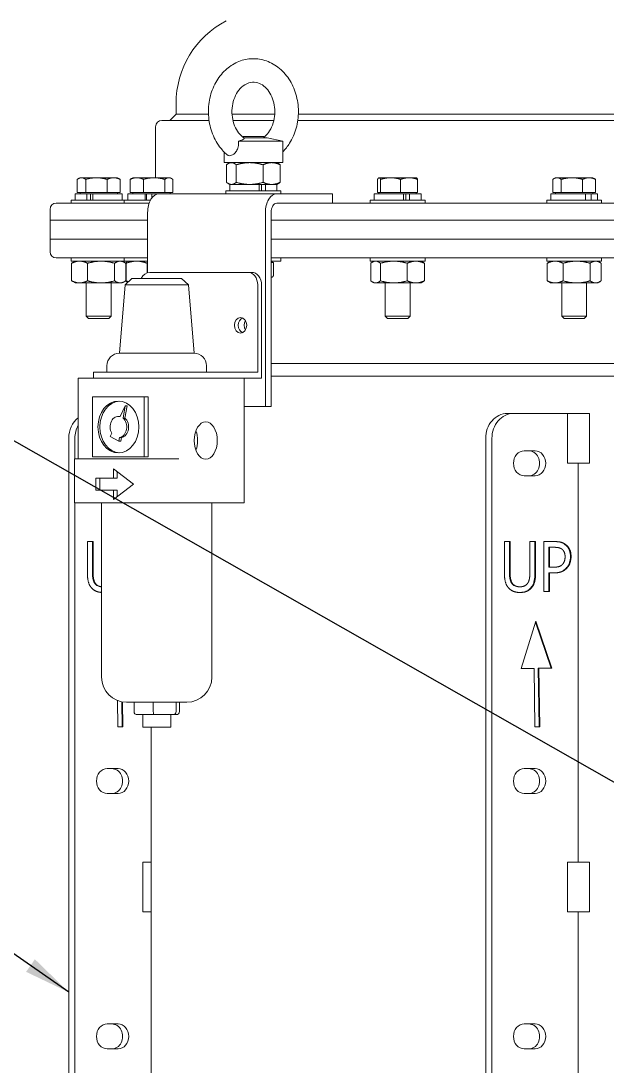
# Model space of a CAD drawing. Header units: inches. Extents: x 12 to 318, y 5 to 204.
# Drawn here: x 127.87 to 139.64, y 74.22 to 95.19 of the extents above; entities that cross this region are included whole.
import ezdxf

# ---------------------------------------------------------------- set-up
doc = ezdxf.new("R2010")
doc.units = ezdxf.units.IN
doc.header["$LTSCALE"] = 9.5
doc.header["$MEASUREMENT"] = 0
doc.layers.add('Symbol (ANSI)', color=7, linetype='Continuous', lineweight=25)
doc.layers.add('Visible', color=7, linetype='Continuous', lineweight=18)
doc.styles.add('MEMCOR Medium', font='arial.ttf')
doc.dimstyles.new('Default (ANSI)$7', dxfattribs={"dimscale": 9.5, "dimtxt": 0.15, "dimasz": 0.098425, "dimexe": 0.125, "dimexo": 0.0625, "dimgap": 0.031496, "dimtad": 0, "dimtih": 1, "dimtoh": 1, "dimdec": 4, "dimzin": 3, "dimdsep": 46, "dimlunit": 5, "dimtxsty": 'MEMCOR Medium', "dimcen": 0.09, "dimdle": 0.393701, "dimclrd": 256, "dimclre": 256, "dimclrt": 256, "dimadec": 0, "dimazin": 1, "dimtfac": 0.8, "dimtofl": 0, "dimtmove": 0, "dimatfit": 3, "dimfxl": 1, "dimfrac": 1, "dimtolj": 1, "dimtzin": 4, "dimlwd": -1, "dimlwe": -1, "dimarcsym": 0})

msp = doc.modelspace()

# ---------------------------------------------------------------- linework, layer by layer
at = {"layer": 'Visible'}
for p, q in [((130.985909, 93.536313), (130.985909, 93.321313)), ((130.700909, 93.196313), (131.649067, 93.196313)), ((130.985909, 93.321313), (130.860909, 93.196313)), ((130.985909, 93.321313), (131.637663, 93.321313)), ((132.11074, 93.321313), (132.969618, 93.321313)), ((132.129278, 93.196313), (132.951079, 93.196313)), ((133.431291, 93.196313), (159.270909, 93.196313)), ((133.442695, 93.321313), (144.985909, 93.321313)), ((130.575909, 92.047309), (130.575909, 93.071313)), ((133.13073, 92.782376), (132.241456, 92.782376)), ((132.337364, 92.873321), (132.326367, 92.862322)), ((132.337364, 92.873321), (132.742994, 92.873321)), ((132.814006, 92.849698), (132.343029, 92.849698)), ((132.742994, 92.873321), (132.766613, 92.849698)), ((132.814006, 92.849698), (133.13073, 92.782376)), ((133.13073, 92.349305), (133.13073, 92.782376)), ((131.949628, 92.349305), (131.949628, 92.566938)), ((133.13073, 92.349305), (131.949628, 92.349305)), ((132.001584, 91.954002), (132.001584, 92.307109)), ((132.067738, 92.349305), (132.034613, 92.330181)), ((132.1958, 91.954002), (132.1958, 92.307109)), ((132.734395, 91.954002), (132.734395, 92.307109)), ((133.01262, 92.349305), (133.045744, 92.330181)), ((133.078774, 91.954002), (133.078774, 92.307109)), ((129.002699, 91.749309), (129.002699, 92.013816)), ((129.057618, 92.047309), (129.024786, 92.028354)), ((129.087807, 92.047309), (129.057618, 92.047309)), ((129.387875, 92.047309), (129.087807, 92.047309)), ((129.172915, 91.749309), (129.172915, 92.013816)), ((129.732686, 92.047309), (129.387875, 92.047309)), ((129.602835, 91.749309), (129.602835, 92.013816)), ((129.807618, 92.047309), (129.732686, 92.047309)), ((129.807618, 92.047309), (129.84045, 92.028354)), ((129.862538, 91.749309), (129.862538, 92.013816)), ((130.063907, 91.749309), (130.063907, 92.013816)), ((130.117549, 92.047309), (130.088517, 92.030548)), ((130.19764, 92.047309), (130.117549, 92.047309)), ((130.545695, 92.047309), (130.19764, 92.047309)), ((130.331374, 91.749309), (130.331374, 92.013816)), ((130.840604, 92.047309), (130.545695, 92.047309)), ((130.760016, 91.749309), (130.760016, 92.013816)), ((130.867549, 92.047309), (130.840604, 92.047309)), ((130.867549, 92.047309), (130.896581, 92.030548)), ((130.921191, 91.749309), (130.921191, 92.013816)), ((132.067738, 91.911805), (132.034613, 91.93093)), ((132.067738, 91.911805), (132.098692, 91.911805)), ((132.068828, 91.786805), (132.068828, 91.911805)), ((132.098692, 91.911805), (132.465097, 91.911805)), ((132.465097, 91.911805), (132.906584, 91.911805)), ((132.656394, 91.786805), (132.656394, 91.911805)), ((132.704978, 91.786805), (132.704978, 91.911805)), ((132.781633, 91.786805), (132.781633, 91.911805)), ((132.906584, 91.911805), (133.01262, 91.911805)), ((133.01153, 91.786805), (133.01153, 91.911805)), ((133.01262, 91.911805), (133.045744, 91.93093)), ((135.034066, 91.749309), (135.034066, 92.013816)), ((135.060964, 92.047309), (135.057141, 92.045102)), ((135.064749, 92.047309), (135.060964, 92.047309)), ((135.296382, 92.047309), (135.064749, 92.047309)), ((135.095433, 91.749309), (135.095433, 92.013816)), ((135.667597, 92.047309), (135.296382, 92.047309)), ((135.497332, 91.749309), (135.497332, 92.013816)), ((135.810964, 92.047309), (135.667597, 92.047309)), ((135.810964, 92.047309), (135.814788, 92.045102)), ((135.837863, 91.749309), (135.837863, 92.013816)), ((138.552644, 91.749309), (138.552644, 92.013816)), ((138.607563, 92.047309), (138.574731, 92.028354)), ((138.637752, 92.047309), (138.607563, 92.047309)), ((138.93782, 92.047309), (138.637752, 92.047309)), ((138.72286, 91.749309), (138.72286, 92.013816)), ((139.282631, 92.047309), (138.93782, 92.047309)), ((139.15278, 91.749309), (139.15278, 92.013816)), ((139.357563, 92.047309), (139.282631, 92.047309)), ((139.357563, 92.047309), (139.390395, 92.028354)), ((139.412483, 91.749309), (139.412483, 92.013816)), ((128.961267, 91.724305), (129.191788, 91.724305)), ((128.961267, 91.599305), (128.961267, 91.724305)), ((129.087807, 91.749309), (129.002699, 91.749309)), ((129.057618, 91.749309), (129.057618, 91.724305)), ((129.172915, 91.749309), (129.087807, 91.749309)), ((129.387875, 91.749309), (129.172915, 91.749309)), ((129.22908, 91.724305), (129.191788, 91.724305)), ((129.191788, 91.599305), (129.191788, 91.724305)), ((129.22908, 91.724305), (129.317108, 91.724305)), ((129.268159, 91.599305), (129.268159, 91.724305)), ((129.317108, 91.599305), (129.317108, 91.724305)), ((129.317108, 91.724305), (129.903969, 91.724305)), ((129.602835, 91.749309), (129.387875, 91.749309)), ((129.732686, 91.749309), (129.602835, 91.749309)), ((129.862538, 91.749309), (129.732686, 91.749309)), ((129.807618, 91.749309), (129.807618, 91.724305)), ((129.903969, 91.599305), (129.903969, 91.724305)), ((130.021198, 91.724305), (130.364794, 91.724305)), ((130.021198, 91.599305), (130.021198, 91.724305)), ((130.19764, 91.749309), (130.063907, 91.749309)), ((130.117549, 91.749309), (130.117549, 91.724305)), ((130.331374, 91.749309), (130.19764, 91.749309)), ((130.545695, 91.749309), (130.331374, 91.749309)), ((130.377463, 91.724305), (130.364794, 91.724305)), ((130.364794, 91.599305), (130.364794, 91.724305)), ((130.377463, 91.724305), (130.499249, 91.724305)), ((130.390739, 91.599305), (130.390739, 91.724305)), ((130.499249, 91.637978), (130.499249, 91.724305)), ((130.499249, 91.724305), (130.9639, 91.724305)), ((130.760016, 91.749309), (130.545695, 91.749309)), ((130.646163, 91.723813), (133.011034, 91.723813)), ((130.840604, 91.749309), (130.760016, 91.749309)), ((130.921191, 91.749309), (130.840604, 91.749309)), ((130.867549, 91.749309), (130.867549, 91.724305)), ((130.9639, 91.723813), (130.9639, 91.724305)), ((133.09136, 91.786805), (131.988998, 91.786805)), ((131.988998, 91.786805), (131.988998, 91.723813)), ((134.126544, 91.723813), (133.011034, 91.723813)), ((133.09136, 91.786805), (133.09136, 91.723813)), ((134.126544, 91.536313), (134.126544, 91.723813)), ((134.964613, 91.724305), (135.552179, 91.724305)), ((134.964613, 91.599305), (134.964613, 91.724305)), ((135.064749, 91.749309), (135.034066, 91.749309)), ((135.060964, 91.749309), (135.060964, 91.724305)), ((135.095433, 91.749309), (135.064749, 91.749309)), ((135.296382, 91.749309), (135.095433, 91.749309)), ((135.497332, 91.749309), (135.296382, 91.749309)), ((135.667597, 91.749309), (135.497332, 91.749309)), ((135.552179, 91.724305), (135.639988, 91.724305)), ((135.552179, 91.599305), (135.552179, 91.724305)), ((135.600763, 91.599305), (135.600763, 91.724305)), ((135.677419, 91.724305), (135.639988, 91.724305)), ((135.837863, 91.749309), (135.667597, 91.749309)), ((135.677419, 91.599305), (135.677419, 91.724305)), ((135.677419, 91.724305), (135.907316, 91.724305)), ((135.810964, 91.749309), (135.810964, 91.724305)), ((135.907316, 91.599305), (135.907316, 91.724305)), ((138.511212, 91.724305), (139.213046, 91.724305)), ((138.511212, 91.599305), (138.511212, 91.724305)), ((138.637752, 91.749309), (138.552644, 91.749309)), ((138.607563, 91.749309), (138.607563, 91.724305)), ((138.72286, 91.749309), (138.637752, 91.749309)), ((138.93782, 91.749309), (138.72286, 91.749309)), ((139.15278, 91.749309), (138.93782, 91.749309)), ((139.282631, 91.749309), (139.15278, 91.749309)), ((139.213046, 91.724305), (139.26107, 91.724305)), ((139.213046, 91.599305), (139.213046, 91.724305)), ((139.320563, 91.724305), (139.26107, 91.724305)), ((139.412483, 91.749309), (139.282631, 91.749309)), ((139.320563, 91.599305), (139.320563, 91.724305)), ((139.320563, 91.724305), (139.453914, 91.724305)), ((139.357563, 91.749309), (139.357563, 91.724305)), ((139.453914, 91.599305), (139.453914, 91.724305)), ((128.580909, 91.536313), (130.446337, 91.536313)), ((129.941368, 91.599305), (128.881437, 91.599305)), ((128.881437, 91.599305), (128.881437, 91.536313)), ((130.474451, 91.599305), (129.941368, 91.599305)), ((129.941368, 91.599305), (129.941368, 91.536313)), ((133.011034, 91.536313), (133.084367, 91.536313)), ((133.084367, 91.536313), (161.390909, 91.536313)), ((135.987146, 91.599305), (134.884783, 91.599305)), ((134.884783, 91.599305), (134.884783, 91.536313)), ((135.987146, 91.599305), (135.987146, 91.536313)), ((139.533744, 91.599305), (138.431382, 91.599305)), ((138.431382, 91.599305), (138.431382, 91.536313)), ((139.533744, 91.599305), (139.533744, 91.536313)), ((128.455909, 91.196313), (128.455909, 91.411313)), ((130.415424, 90.142261), (130.415424, 91.348813)), ((132.780296, 91.348813), (132.780296, 87.455871)), ((132.895665, 87.455871), (132.895665, 91.348813)), ((128.455909, 91.196313), (130.415424, 91.196313)), ((128.455909, 91.196313), (128.455909, 90.816313)), ((130.415424, 91.196313), (128.455909, 91.196313)), ((132.895665, 91.196313), (161.515909, 91.196313)), ((161.515909, 91.196313), (132.895665, 91.196313)), ((130.415424, 90.816313), (128.455909, 90.816313)), ((128.455909, 90.561313), (128.455909, 90.816313)), ((128.455909, 90.816313), (130.415424, 90.816313)), ((161.515909, 90.816313), (132.895665, 90.816313)), ((132.895665, 90.816313), (161.515909, 90.816313)), ((130.415424, 90.436313), (128.580909, 90.436313)), ((128.881437, 90.436313), (128.881437, 90.373321)), ((129.941368, 90.436313), (129.941368, 90.373321)), ((161.390909, 90.436313), (132.895665, 90.436313)), ((133.09136, 90.436313), (133.09136, 90.373321)), ((134.884783, 90.436313), (134.884783, 90.373321)), ((135.987146, 90.436313), (135.987146, 90.373321)), ((138.431382, 90.436313), (138.431382, 90.373321)), ((139.533744, 90.436313), (139.533744, 90.373321)), ((129.941368, 90.373321), (128.881437, 90.373321)), ((128.889937, 89.978018), (128.889937, 90.331124)), ((128.960177, 90.373321), (128.914885, 90.347171)), ((129.209477, 89.978018), (129.209477, 90.331124)), ((129.752158, 89.978018), (129.752158, 90.331124)), ((129.905059, 90.373321), (129.950352, 90.347171)), ((130.415424, 90.373321), (129.941368, 90.373321)), ((129.975299, 89.978018), (129.975299, 90.331124)), ((129.982764, 89.978018), (129.982764, 90.331124)), ((130.020108, 90.373321), (130.014027, 90.36981)), ((130.405853, 90.139205), (130.405853, 90.331124)), ((133.09136, 90.373321), (132.895665, 90.373321)), ((132.895665, 90.348317), (132.911394, 90.348317)), ((132.911394, 90.348317), (132.942077, 90.348317)), ((132.915179, 90.348317), (132.915179, 90.373321)), ((132.942077, 90.348317), (132.942077, 90.083811)), ((135.987146, 90.373321), (134.884783, 90.373321)), ((134.89737, 89.978018), (134.89737, 90.331124)), ((134.963524, 90.373321), (134.930399, 90.354197)), ((135.091586, 89.978018), (135.091586, 90.331124)), ((135.63018, 89.978018), (135.63018, 90.331124)), ((135.908405, 90.373321), (135.94153, 90.354197)), ((135.974559, 89.978018), (135.974559, 90.331124)), ((139.533744, 90.373321), (138.431382, 90.373321)), ((138.439882, 89.978018), (138.439882, 90.331124)), ((138.510122, 90.373321), (138.46483, 90.347171)), ((138.759422, 89.978018), (138.759422, 90.331124)), ((139.302103, 89.978018), (139.302103, 90.331124)), ((139.455004, 90.373321), (139.500296, 90.347171)), ((139.525244, 89.978018), (139.525244, 90.331124)), ((130.098047, 90.023371), (129.962666, 89.898802)), ((130.098047, 90.023371), (131.098047, 90.023371)), ((132.429452, 90.148371), (130.458725, 90.148371)), ((131.098047, 90.023371), (131.233427, 89.898802)), ((132.506365, 90.148371), (132.429452, 90.148371)), ((132.895665, 90.050317), (132.911394, 90.050317)), ((132.911394, 90.050317), (132.915179, 90.050317)), ((132.915179, 90.050317), (132.919002, 90.052525)), ((128.960177, 89.935821), (128.914885, 89.961971)), ((128.960177, 89.935821), (129.049707, 89.935821)), ((129.049707, 89.935821), (129.480818, 89.935821)), ((129.182618, 89.935821), (129.182618, 89.271499)), ((129.480818, 89.935821), (129.863729, 89.935821)), ((129.682618, 89.935821), (129.682618, 89.271499)), ((129.962666, 89.898802), (129.848047, 88.523371)), ((129.863729, 89.935821), (129.905059, 89.935821)), ((129.905059, 89.935821), (129.950352, 89.961971)), ((131.233427, 89.898802), (129.962666, 89.898802)), ((131.233427, 89.898802), (131.348047, 88.523371)), ((132.626524, 89.898371), (132.626524, 88.148371)), ((132.703437, 88.023371), (132.703437, 89.898371)), ((134.963524, 89.935821), (134.930399, 89.954945)), ((134.963524, 89.935821), (134.994478, 89.935821)), ((134.994478, 89.935821), (135.360883, 89.935821)), ((135.185964, 89.935821), (135.185964, 89.271499)), ((135.360883, 89.935821), (135.80237, 89.935821)), ((135.685964, 89.935821), (135.685964, 89.271499)), ((135.80237, 89.935821), (135.908405, 89.935821)), ((135.908405, 89.935821), (135.94153, 89.954945)), ((138.510122, 89.935821), (138.46483, 89.961971)), ((138.510122, 89.935821), (138.599652, 89.935821)), ((138.599652, 89.935821), (139.030763, 89.935821)), ((138.732563, 89.935821), (138.732563, 89.271499)), ((139.030763, 89.935821), (139.413674, 89.935821)), ((139.232563, 89.935821), (139.232563, 89.271499)), ((139.413674, 89.935821), (139.455004, 89.935821)), ((139.455004, 89.935821), (139.500296, 89.961971)), ((129.182618, 89.271499), (129.682618, 89.271499)), ((129.229803, 89.224305), (129.182618, 89.271499)), ((129.635433, 89.224305), (129.229803, 89.224305)), ((129.635433, 89.224305), (129.682618, 89.271499)), ((135.185964, 89.271499), (135.685964, 89.271499)), ((135.233149, 89.224305), (135.185964, 89.271499)), ((135.638779, 89.224305), (135.233149, 89.224305)), ((135.638779, 89.224305), (135.685964, 89.271499)), ((138.732563, 89.271499), (139.232563, 89.271499)), ((138.779748, 89.224305), (138.732563, 89.271499)), ((139.185378, 89.224305), (138.779748, 89.224305)), ((139.185378, 89.224305), (139.232563, 89.271499)), ((129.848047, 88.523371), (131.348047, 88.523371)), ((159.770909, 88.316313), (132.895665, 88.316313)), ((129.328785, 88.148371), (132.011221, 88.148371)), ((129.328785, 88.148371), (129.328785, 88.023371)), ((129.598047, 88.148371), (129.598047, 88.273371)), ((131.598047, 88.148371), (131.598047, 88.273371)), ((132.626524, 88.148371), (132.011221, 88.148371)), ((129.021366, 88.023371), (129.11754, 88.023371)), ((129.021366, 86.403178), (129.021366, 88.023371)), ((129.11754, 88.023371), (129.905831, 88.023371)), ((129.905831, 88.023371), (130.694121, 88.023371)), ((130.694121, 88.023371), (131.04502, 88.023371)), ((131.303966, 88.023371), (131.04502, 88.023371)), ((132.011221, 88.023371), (131.303966, 88.023371)), ((132.011221, 88.023371), (132.703437, 88.023371)), ((132.352539, 88.023371), (132.352539, 85.523371)), ((159.485909, 88.066313), (132.895665, 88.066313)), ((130.346467, 87.647176), (129.311368, 87.647176)), ((129.311368, 87.647176), (129.311368, 86.445379)), ((129.861305, 87.254994), (129.966213, 87.466758)), ((129.966213, 87.466758), (129.922356, 87.222914)), ((130.00467, 87.466758), (129.960813, 87.222914)), ((130.00467, 87.466758), (129.966213, 87.466758)), ((130.346467, 87.647176), (130.42338, 87.647176)), ((130.346467, 86.445379), (130.346467, 87.647176)), ((130.42338, 86.445379), (130.42338, 87.647176)), ((132.780296, 87.455871), (132.352539, 87.455871)), ((132.895665, 87.455871), (132.780296, 87.455871)), ((129.863289, 87.259), (129.828918, 87.259)), ((137.763376, 87.316313), (137.638376, 87.316313)), ((138.845908, 87.316313), (137.763376, 87.316313)), ((138.845908, 87.316313), (139.291474, 87.316313)), ((138.845908, 87.316313), (138.845908, 86.316313)), ((139.291474, 87.316313), (139.291474, 86.316313)), ((129.960813, 87.222914), (129.922356, 87.222914)), ((129.661974, 86.852634), (129.694718, 86.91873)), ((129.839027, 86.759601), (129.661974, 86.852634)), ((129.852715, 86.835709), (129.839027, 86.759601)), ((129.891172, 86.835709), (129.852715, 86.835709)), ((129.891172, 86.835709), (129.877483, 86.759601)), ((128.830364, 58.066313), (128.830364, 86.816313)), ((128.955364, 86.816313), (128.955364, 86.403178)), ((129.877483, 86.759601), (129.839027, 86.759601)), ((137.205364, 58.066313), (137.205364, 86.816313)), ((137.330364, 86.816313), (137.330364, 58.066313)), ((129.311368, 86.445379), (130.346467, 86.445379)), ((130.346467, 86.445379), (130.42338, 86.445379)), ((137.979883, 86.566313), (138.196389, 86.566313)), ((128.944453, 86.403178), (129.040627, 86.403178)), ((128.944453, 86.403178), (128.944453, 85.523371)), ((130.617208, 86.403178), (129.040627, 86.403178)), ((129.729684, 86.017955), (129.729684, 86.205763)), ((129.729684, 86.205763), (130.129811, 85.898371)), ((130.617208, 86.403178), (130.968107, 86.403178)), ((131.04502, 86.403178), (130.968107, 86.403178)), ((138.845908, 86.316313), (139.291474, 86.316313)), ((139.062414, 78.316313), (139.062414, 86.316313)), ((129.377572, 85.778786), (129.377572, 86.017955)), ((129.377572, 86.017955), (129.729684, 86.017955)), ((129.454485, 86.017955), (129.454485, 85.778786)), ((129.729684, 86.017955), (129.806597, 86.017955)), ((129.806597, 86.146676), (129.806597, 86.017955)), ((138.196389, 86.066313), (137.979883, 86.066313)), ((129.729684, 85.778786), (129.377572, 85.778786)), ((130.129811, 85.898371), (129.729684, 85.590979)), ((129.729684, 85.590979), (129.729684, 85.778786)), ((129.729684, 85.778786), (129.806597, 85.778786)), ((129.806597, 85.778786), (129.806597, 85.650066)), ((129.040627, 85.523371), (128.944453, 85.523371)), ((128.955364, 85.523371), (128.955364, 58.066313)), ((129.040627, 85.523371), (130.617208, 85.523371)), ((129.49027, 85.523371), (129.49027, 82.023371)), ((130.968107, 85.523371), (130.617208, 85.523371)), ((130.968107, 85.523371), (132.352539, 85.523371)), ((131.705824, 85.523371), (131.705824, 82.023371)), ((129.205765, 84.122156), (129.205765, 84.746143)), ((129.205765, 84.746143), (129.320861, 84.746143)), ((129.308361, 84.746143), (129.308361, 84.122156)), ((129.320861, 84.746143), (129.320861, 84.122156)), ((137.580765, 84.122156), (137.580765, 84.746143)), ((137.580765, 84.746143), (137.695861, 84.746143)), ((137.683361, 84.746143), (137.683361, 84.122156)), ((137.695861, 84.746143), (137.695861, 84.122156)), ((138.09238, 84.118915), (138.09238, 84.746143)), ((138.09238, 84.746143), (138.207476, 84.746143)), ((138.194976, 84.746143), (138.194976, 84.122156)), ((138.207476, 84.746143), (138.207476, 84.122156)), ((138.372399, 83.746143), (138.372399, 84.746143)), ((138.372399, 84.746143), (138.589959, 84.746143)), ((138.487495, 84.631071), (138.474995, 84.631071)), ((138.474995, 84.631071), (138.474995, 84.232367)), ((138.487495, 84.631071), (138.487495, 84.232367)), ((138.582941, 84.631071), (138.487495, 84.631071)), ((138.487495, 84.232367), (138.474995, 84.232367)), ((138.487495, 84.118915), (138.474995, 84.118915)), ((138.474995, 84.118915), (138.474995, 83.746143)), ((138.487495, 84.232367), (138.566097, 84.232367)), ((138.585046, 84.118915), (138.487495, 84.118915)), ((138.487495, 84.118915), (138.487495, 83.746143)), ((137.89377, 83.838526), (137.88127, 83.838526)), ((138.487495, 83.746143), (138.372399, 83.746143)), ((137.919772, 82.19677), (138.214473, 83.148974)), ((138.208517, 83.129729), (138.521932, 82.208046)), ((138.214473, 83.148974), (138.534432, 82.208046)), ((138.176264, 82.202271), (137.919772, 82.19677)), ((138.163764, 82.202271), (137.919855, 82.19704)), ((138.176264, 82.202271), (138.163764, 82.202271)), ((138.189893, 81.026368), (138.176264, 82.202271)), ((138.521932, 82.208046), (138.261876, 82.203853)), ((138.261876, 82.203853), (138.277253, 81.030026)), ((138.274376, 82.203853), (138.261876, 82.203853)), ((138.534432, 82.208046), (138.274376, 82.203853)), ((138.274376, 82.203853), (138.289753, 81.030026)), ((138.534432, 82.208046), (138.521932, 82.208046)), ((129.814893, 81.026368), (129.808738, 81.557489)), ((129.895672, 81.532401), (129.902253, 81.030026)), ((129.908202, 81.530152), (129.914753, 81.030026)), ((131.205824, 81.523371), (129.99027, 81.523371)), ((130.142028, 81.523371), (130.142028, 81.335871)), ((130.529806, 81.523371), (130.529806, 81.335871)), ((130.985824, 81.523371), (130.985824, 81.335871)), ((131.054065, 81.523371), (131.054065, 81.335871)), ((130.20893, 81.273371), (130.539817, 81.273371)), ((130.316797, 81.273371), (130.316797, 81.023371)), ((130.539817, 81.273371), (130.928934, 81.273371)), ((130.879297, 81.273371), (130.879297, 81.023371)), ((130.928934, 81.273371), (130.987164, 81.273371)), ((129.902253, 81.030026), (129.814888, 81.026825)), ((129.914753, 81.030026), (129.814893, 81.026368)), ((129.914753, 81.030026), (129.902253, 81.030026)), ((130.879297, 81.023371), (130.316797, 81.023371)), ((130.485909, 33.206313), (130.485909, 81.023371)), ((138.277253, 81.030026), (138.189888, 81.026825)), ((138.289753, 81.030026), (138.189893, 81.026368)), ((138.289753, 81.030026), (138.277253, 81.030026)), ((129.604883, 80.191313), (129.821389, 80.191313)), ((137.979883, 80.191313), (138.196389, 80.191313)), ((129.821389, 79.691313), (129.604883, 79.691313)), ((138.196389, 79.691313), (137.979883, 79.691313)), ((130.317708, 78.316313), (130.485909, 78.316313)), ((130.317708, 78.316313), (130.317708, 77.316313)), ((138.845908, 78.316313), (139.291474, 78.316313)), ((138.845908, 78.316313), (138.845908, 77.316313)), ((139.291474, 78.316313), (139.291474, 77.316313)), ((130.317708, 77.316313), (130.485909, 77.316313)), ((138.845908, 77.316313), (139.291474, 77.316313)), ((139.062414, 69.316313), (139.062414, 77.316313)), ((129.604883, 75.066313), (129.821389, 75.066313)), ((137.979883, 75.066313), (138.196389, 75.066313)), ((129.821389, 74.566313), (129.604883, 74.566313)), ((138.196389, 74.566313), (137.979883, 74.566313))]:
    msp.add_line(p, q, dxfattribs=at)
for centre, radius, start, end in [((132.853409, 93.536313), 1.8675, 117.4438169, 180), ((130.700909, 93.071313), 0.125, 90, 180), ((128.580909, 91.411313), 0.125, 90, 180), ((128.580909, 90.561313), 0.125, 180, 270), ((129.848047, 88.273371), 0.25, 90, 180), ((131.348047, 88.273371), 0.25, 0, 90), ((129.99027, 82.023371), 0.5, 180, 270), ((131.205824, 82.023371), 0.5, 270, 0)]:
    msp.add_arc(centre, radius, start, end, dxfattribs=at)
for centre, major_axis, ratio, start_param, end_param in [((130.646163, 91.348813), (0, 0.375), 0.615303143, 0, 1.570796327), ((133.011034, 91.348813), (0, 0.375), 0.615303143, 0, 1.570796327), ((133.011034, 91.348813), (0, 0.1875), 0.615303143, 0, 1.570796327), ((130.458725, 89.898371), (0, 0.25), 0.788290582, 0, 1.047197551), ((132.429452, 89.898371), (0, 0.25), 0.788290582, 4.71238898, 6.283185307), ((132.506365, 89.898371), (0, 0.25), 0.788290582, 4.71238898, 6.283185307), ((132.35856, 89.085871), (0, 0.15625), 0.788290582, 0.317530521, 2.824062133), ((132.35856, 89.085871), (0, -0.155), 0.788290582, 3.44825284, 5.97652512), ((132.47393, 89.085871), (0, -0.155), 0.788290582, 4.03898495, 5.385793011), ((129.867374, 87.046278), (0, 0.520383), 0.788290582, 0.046890947, 3.094701707), ((129.828918, 87.046278), (0, 0.212722), 0.788290582, 6.088823721, 8.496983379), ((137.638376, 86.816313), (0, 0.5), 0.866025404, 0, 1.570796327), ((137.763376, 86.816313), (0, 0.5), 0.866025404, 0, 1.570796327), ((129.263376, 86.816313), (0, -0.5), 0.866025404, 3.734650218, 4.71238898), ((129.388376, 86.816313), (0, 0.5), 0.866025404, 1.01139734, 1.570796327), ((129.828918, 87.046278), (0, -0.212722), 0.788290582, 0.142396418, 2.550556077), ((129.867374, 87.046278), (0, -0.212722), 0.788290582, 0.142396418, 2.550556077), ((131.189265, 86.773371), (0, 0.375), 0.615303143, 4.16540012, 5.259377841), ((137.979883, 86.316313), (0, -0.25), 0.866025404, 3.141592654, 6.283185307), ((138.071389, 86.316313), (0, -0.25), 0.866025404, 0, 3.141592654), ((138.196389, 86.316313), (0, 0.25), 0.866025404, 3.141592654, 6.283185307), ((130.20893, 81.335871), (0.066901, 0), 0.934210188, 3.141592654, 4.71238898), ((130.539817, 81.335871), (0, -0.0625), 0.160183364, 4.71238898, 6.283185307), ((130.928934, 81.335871), (0, -0.0625), 0.910239559, 0, 1.570796327), ((130.987164, 81.335871), (-0.066901, 0), 0.934210188, 1.570796327, 3.141592654), ((129.604883, 79.941313), (0, -0.25), 0.866025404, 3.141592654, 6.283185307), ((129.696389, 79.941313), (0, -0.25), 0.866025404, 0, 3.141592654), ((129.821389, 79.941313), (0, 0.25), 0.866025404, 3.141592654, 6.283185307), ((137.979883, 79.941313), (0, -0.25), 0.866025404, 3.141592654, 6.283185307), ((138.071389, 79.941313), (0, -0.25), 0.866025404, 0, 3.141592654), ((138.196389, 79.941313), (0, 0.25), 0.866025404, 3.141592654, 6.283185307), ((129.604883, 74.816313), (0, -0.25), 0.866025404, 3.141592654, 6.283185307), ((129.696389, 74.816313), (0, -0.25), 0.866025404, 0, 3.141592654), ((129.821389, 74.816313), (0, 0.25), 0.866025404, 3.141592654, 6.283185307), ((137.979883, 74.816313), (0, -0.25), 0.866025404, 3.141592654, 6.283185307), ((138.071389, 74.816313), (0, -0.25), 0.866025404, 0, 3.141592654), ((138.196389, 74.816313), (0, 0.25), 0.866025404, 3.141592654, 6.283185307)]:
    msp.add_ellipse(centre, major_axis=major_axis, ratio=ratio, start_param=start_param, end_param=end_param, dxfattribs=at)
for centre, major_axis, ratio in [((132.281647, 89.085871), (0, -0.15625), 0.788290582), ((129.828918, 87.046278), (0, 0.520383), 0.788290582), ((131.58341, 86.773371), (0, 0.375), 0.615303143)]:
    msp.add_ellipse(centre, major_axis=major_axis, ratio=ratio, dxfattribs=at)
for points, degree, knots in [([(133.13073, 92.566938), (133.181691, 92.618562), (133.22707, 92.676296), (133.324556, 92.831117), (133.36914, 92.933666), (133.429435, 93.151087), (133.444478, 93.266197), (133.442968, 93.496761), (133.426251, 93.612212), (133.361877, 93.83143), (133.314389, 93.935276), (133.192502, 94.119081), (133.118707, 94.199569), (132.953232, 94.325948), (132.8626, 94.373306), (132.67584, 94.429687), (132.580452, 94.440619), (132.393564, 94.427569), (132.302215, 94.404259), (132.129023, 94.326814), (132.04768, 94.271729), (131.900702, 94.134119), (131.836247, 94.050181), (131.730977, 93.861374), (131.691307, 93.755716), (131.641617, 93.534161), (131.632159, 93.418102), (131.644942, 93.18778), (131.667283, 93.073526), (131.742471, 92.858852), (131.795084, 92.758308), (131.906929, 92.608776), (131.958794, 92.553546), (132.016264, 92.505625)], 3, [3.827027813, 3.827027813, 3.827027813, 3.827027813, 4.049908448, 4.049908448, 4.381455328, 4.381455328, 4.720500933, 4.720500933, 5.061305211, 5.061305211, 5.400129556, 5.400129556, 5.730743963, 5.730743963, 6.044166539, 6.044166539, 6.339486461, 6.339486461, 6.629570944, 6.629570944, 6.930344372, 6.930344372, 7.249493843, 7.249493843, 7.5829639, 7.5829639, 7.922633579, 7.922633579, 8.26337147, 8.26337147, 8.601322972, 8.601322972, 8.832351647, 8.832351647, 8.832351647, 8.832351647]), ([(132.753991, 92.862322), (132.785729, 92.887614), (132.816243, 92.919291), (132.874964, 92.99942), (132.902229, 93.049567), (132.943648, 93.158672), (132.95813, 93.217293), (132.972869, 93.337746), (132.973207, 93.399519), (132.959807, 93.519921), (132.946076, 93.578514), (132.906613, 93.686694), (132.880839, 93.736189), (132.820666, 93.82232), (132.786132, 93.85855), (132.711017, 93.917019), (132.670327, 93.937845), (132.58137, 93.964714), (132.533122, 93.967323), (132.433584, 93.948927), (132.3817, 93.9262), (132.292834, 93.857799), (132.25529, 93.817854), (132.193, 93.724797), (132.167517, 93.673139), (132.12984, 93.561767), (132.117371, 93.502311), (132.106744, 93.381098), (132.108525, 93.319388), (132.125977, 93.200042), (132.141648, 93.142445), (132.184542, 93.036979), (132.21182, 92.989224), (132.274501, 92.906908), (132.31005, 92.872843), (132.348311, 92.845956), (132.34989, 92.844863), (132.351471, 92.843785)], 3, [3.713200331, 3.713200331, 3.713200331, 3.713200331, 3.975231637, 3.975231637, 4.2727763, 4.2727763, 4.561933965, 4.561933965, 4.849400182, 4.849400182, 5.136843876, 5.136843876, 5.425821121, 5.425821121, 5.722213864, 5.722213864, 6.044048578, 6.044048578, 6.431271088, 6.431271088, 6.839114682, 6.839114682, 7.161646235, 7.161646235, 7.457106972, 7.457106972, 7.745792774, 7.745792774, 8.033196992, 8.033196992, 8.320721292, 8.320721292, 8.610241595, 8.610241595, 8.908799374, 8.908799374, 8.921630645, 8.921630645, 8.921630645, 8.921630645]), ([(132.241456, 92.782376), (132.244332, 92.742641), (132.242596, 92.702501), (132.225592, 92.630707), (132.213211, 92.60308), (132.183866, 92.556648), (132.165822, 92.536968), (132.127131, 92.506909), (132.107017, 92.496924), (132.068745, 92.487451), (132.05096, 92.4881), (132.028592, 92.49688), (132.022155, 92.500716), (132.016273, 92.505621)], 3, [0, 0, 0, 0, 0.303844286, 0.303844286, 0.568889879, 0.568889879, 0.84578852, 0.84578852, 1.123480062, 1.123480062, 1.402598468, 1.402598468, 1.529498253, 1.529498253, 1.529498253, 1.529498253]), ([(132.351471, 92.843785), (132.35202, 92.84341), (132.352515, 92.84302), (132.356697, 92.839186), (132.356362, 92.834886), (132.348066, 92.823861), (132.337088, 92.816799), (132.308864, 92.803722), (132.292299, 92.797558), (132.263295, 92.78846), (132.252696, 92.785393), (132.241456, 92.782376)], 3, [1.4206785008, 1.4206785008, 1.4206785008, 1.4206785008, 1.444010411, 1.444010411, 1.6428814232, 1.6428814232, 1.9213900168, 1.9213900168, 2.1666996805, 2.1666996805, 2.2934173905, 2.2934173905, 2.2934173905, 2.2934173905]), ([(138.577459, 84.746143), (138.612424, 84.746143), (138.665718, 84.743911), (138.745739, 84.720976), (138.776481, 84.705939), (138.804141, 84.683745)], 3, [-0.7255066345, -0.7255066345, -0.7255066345, -0.7255066345, -0.2963664951, -0.2963664951, 0, 0, 0, 0]), ([(138.804141, 84.683745), (138.82312, 84.668817), (138.840029, 84.651229), (138.86617, 84.6144), (138.879635, 84.59184), (138.90256, 84.525411), (138.907306, 84.484819), (138.907306, 84.444685)], 3, [-0.8444770711, -0.8444770711, -0.8444770711, -0.8444770711, -0.5445297246, -0.5445297246, -0.3058237555, -0.3058237555, 0, 0, 0, 0]), ([(138.907306, 84.444685), (138.907306, 84.421002), (138.905304, 84.397531), (138.895705, 84.344883), (138.887983, 84.322469), (138.869997, 84.276107), (138.853269, 84.247274), (138.831511, 84.222643)], 3, [-0.4807015504, -0.4807015504, -0.4807015504, -0.4807015504, -0.3871149581, -0.3871149581, -0.2680978808, -0.2680978808, 0, 0, 0, 0]), ([(129.308361, 84.122156), (129.308361, 84.056497), (129.313402, 84.02054), (129.321833, 83.972721), (129.33128, 83.945367), (129.345557, 83.920374)], 3, [-0.371862003, -0.371862003, -0.371862003, -0.371862003, -0.2281453177, -0.2281453177, 0, 0, 0, 0]), ([(137.683361, 84.122156), (137.683361, 84.056497), (137.688402, 84.02054), (137.696833, 83.972721), (137.70628, 83.945367), (137.720557, 83.920374)], 3, [-0.371862003, -0.371862003, -0.371862003, -0.371862003, -0.2281453177, -0.2281453177, 0, 0, 0, 0]), ([(138.194976, 84.122156), (138.194976, 84.082209), (138.192977, 84.041073), (138.180463, 83.948628), (138.169891, 83.917909), (138.152359, 83.871529), (138.134818, 83.842427), (138.112163, 83.817456)], 3, [-0.467674705, -0.467674705, -0.467674705, -0.467674705, -0.3856132751, -0.3856132751, -0.275578199, -0.275578199, 0, 0, 0, 0]), ([(138.831511, 84.222643), (138.816597, 84.20569), (138.800319, 84.190716), (138.764728, 84.164638), (138.745758, 84.153872), (138.704137, 84.135815), (138.658251, 84.118915), (138.572546, 84.118915)], 3, [-2.121990443, -2.121990443, -2.121990443, -2.121990443, -1.442842816, -1.442842816, -0.754099623, -0.754099623, 0, 0, 0, 0]), ([(129.345557, 83.920374), (129.353654, 83.906207), (129.363371, 83.893728), (129.388941, 83.869805), (129.403019, 83.861793), (129.437529, 83.845432), (129.464057, 83.840342), (129.49027, 83.838943)], 3, [-0.4545311978, -0.4545311978, -0.4545311978, -0.4545311978, -0.3744036195, -0.3744036195, -0.2751501522, -0.2751501522, -0.0466713779, -0.0466713779, -0.0466713779, -0.0466713779]), ([(129.358057, 83.920374), (129.381216, 83.879855), (129.450911, 83.843852), (129.49027, 83.839899)], 2, [0, 0, 0, 1, 1.742253752, 1.742253752, 1.742253752]), ([(137.720557, 83.920374), (137.728654, 83.906207), (137.738371, 83.893728), (137.763941, 83.869805), (137.778019, 83.861793), (137.817443, 83.843102), (137.849998, 83.838526), (137.88127, 83.838526)], 3, [-0.4545311978, -0.4545311978, -0.4545311978, -0.4545311978, -0.3744036195, -0.3744036195, -0.2751501522, -0.2751501522, 0, 0, 0, 0]), ([(129.49027, 83.725916), (129.431417, 83.729484), (129.328581, 83.771265), (129.288578, 83.817456)], 2, [0.190966352, 0.190966352, 0.190966352, 1, 2, 2, 2]), ([(138.112163, 83.817456), (138.098518, 83.801967), (138.083629, 83.788279), (138.051204, 83.764776), (138.03404, 83.755235), (137.994189, 83.738717), (137.954661, 83.725886), (137.887683, 83.725111)], 3, [-1.621814164, -1.621814164, -1.621814164, -1.621814164, -1.122952591, -1.122952591, -0.623679835, -0.623679835, -0.019053199, -0.019053199, -0.019053199, -0.019053199])]:
    msp.add_open_spline(points, degree=degree, knots=knots, dxfattribs=at)
for points, weights in [([(132.098692, 92.349305), (132.053624, 92.349305), (132.001584, 92.307109)], [1, 1.0379548493, 1]), ([(132.1958, 92.307109), (132.14376, 92.349305), (132.098692, 92.349305)], [1, 1.0379548493, 1]), ([(132.465097, 92.349305), (132.340116, 92.349305), (132.1958, 92.307109)], [1, 1.0379548493, 1]), ([(132.734395, 92.307109), (132.590079, 92.349305), (132.465097, 92.349305)], [1, 1.0379548493, 1]), ([(132.906584, 92.349305), (132.826671, 92.349305), (132.734395, 92.307109)], [1, 1.0379548493, 1]), ([(133.078774, 92.307109), (132.986498, 92.349305), (132.906584, 92.349305)], [1, 1.0379548493, 1]), ([(133.045744, 92.330181), (133.061631, 92.321009), (133.078774, 92.307109)], [1.01655158983, 1.01219243404, 1]), ([(129.087807, 92.047309), (129.048308, 92.047309), (129.002699, 92.013816)], [1, 1.0379548493, 1]), ([(129.172915, 92.013816), (129.127306, 92.047309), (129.087807, 92.047309)], [1, 1.0379548493, 1]), ([(129.387875, 92.047309), (129.288112, 92.047309), (129.172915, 92.013816)], [1, 1.0379548493, 1]), ([(129.602835, 92.013816), (129.487638, 92.047309), (129.387875, 92.047309)], [1, 1.0379548493, 1]), ([(129.732686, 92.047309), (129.672422, 92.047309), (129.602835, 92.013816)], [1, 1.0379548493, 1]), ([(129.862538, 92.013816), (129.79295, 92.047309), (129.732686, 92.047309)], [1, 1.0379548493, 1]), ([(129.84045, 92.028354), (129.851163, 92.022169), (129.862538, 92.013816)], [1.01394334662, 1.00920328344, 1]), ([(130.19764, 92.047309), (130.135575, 92.047309), (130.063907, 92.013816)], [1, 1.0379548493, 1]), ([(130.063907, 92.013816), (130.076638, 92.023689), (130.088517, 92.030548)], [1, 1.01089719788, 1.01553701765]), ([(130.331374, 92.013816), (130.259706, 92.047309), (130.19764, 92.047309)], [1, 1.0379548493, 1]), ([(130.545695, 92.047309), (130.446228, 92.047309), (130.331374, 92.013816)], [1, 1.0379548493, 1]), ([(130.760016, 92.013816), (130.645161, 92.047309), (130.545695, 92.047309)], [1, 1.0379548493, 1]), ([(130.840604, 92.047309), (130.803203, 92.047309), (130.760016, 92.013816)], [1, 1.0379548493, 1]), ([(130.921191, 92.013816), (130.878004, 92.047309), (130.840604, 92.047309)], [1, 1.0379548493, 1]), ([(132.001584, 91.954002), (132.053624, 91.911805), (132.098692, 91.911805)], [1, 1.0379548493, 1]), ([(132.098692, 91.911805), (132.14376, 91.911805), (132.1958, 91.954002)], [1, 1.0379548493, 1]), ([(132.1958, 91.954002), (132.340116, 91.911805), (132.465097, 91.911805)], [1, 1.0379548493, 1]), ([(132.465097, 91.911805), (132.590079, 91.911805), (132.734395, 91.954002)], [1, 1.0379548493, 1]), ([(132.734395, 91.954002), (132.826671, 91.911805), (132.906584, 91.911805)], [1, 1.0379548493, 1]), ([(132.906584, 91.911805), (132.986498, 91.911805), (133.078774, 91.954002)], [1, 1.0379548493, 1]), ([(133.078774, 91.954002), (133.061631, 91.940102), (133.045744, 91.93093)], [1, 1.01219243404, 1.01655158983]), ([(135.064749, 92.047309), (135.050509, 92.047309), (135.034066, 92.013816)], [1, 1.0379548493, 1]), ([(135.095433, 92.013816), (135.07899, 92.047309), (135.064749, 92.047309)], [1, 1.0379548493, 1]), ([(135.296382, 92.047309), (135.203121, 92.047309), (135.095433, 92.013816)], [1, 1.0379548493, 1]), ([(135.497332, 92.013816), (135.389643, 92.047309), (135.296382, 92.047309)], [1, 1.0379548493, 1]), ([(135.667597, 92.047309), (135.588577, 92.047309), (135.497332, 92.013816)], [1, 1.0379548493, 1]), ([(135.837863, 92.013816), (135.746618, 92.047309), (135.667597, 92.047309)], [1, 1.0379548493, 1]), ([(135.814788, 92.045102), (135.825555, 92.038885), (135.837863, 92.013816)], [1.01455353314, 1.02814006989, 1]), ([(138.637752, 92.047309), (138.598253, 92.047309), (138.552644, 92.013816)], [1, 1.0379548493, 1]), ([(138.72286, 92.013816), (138.677251, 92.047309), (138.637752, 92.047309)], [1, 1.0379548493, 1]), ([(138.93782, 92.047309), (138.838057, 92.047309), (138.72286, 92.013816)], [1, 1.0379548493, 1]), ([(139.15278, 92.013816), (139.037583, 92.047309), (138.93782, 92.047309)], [1, 1.0379548493, 1]), ([(139.282631, 92.047309), (139.222367, 92.047309), (139.15278, 92.013816)], [1, 1.0379548493, 1]), ([(139.412483, 92.013816), (139.342895, 92.047309), (139.282631, 92.047309)], [1, 1.0379548493, 1]), ([(139.390395, 92.028354), (139.401108, 92.022169), (139.412483, 92.013816)], [1.01394334662, 1.00920328344, 1]), ([(129.049707, 90.373321), (128.975557, 90.373321), (128.889937, 90.331124)], [1, 1.0379548493, 1]), ([(128.889937, 90.331124), (128.902737, 90.340158), (128.914885, 90.347171)], [1, 1.00789006175, 1.01249974823]), ([(129.209477, 90.331124), (129.123856, 90.373321), (129.049707, 90.373321)], [1, 1.0379548493, 1]), ([(129.480818, 90.373321), (129.354888, 90.373321), (129.209477, 90.331124)], [1, 1.0379548493, 1]), ([(129.752158, 90.331124), (129.606747, 90.373321), (129.480818, 90.373321)], [1, 1.0379548493, 1]), ([(129.863729, 90.373321), (129.811949, 90.373321), (129.752158, 90.331124)], [1, 1.0379548493, 1]), ([(129.975299, 90.331124), (129.915509, 90.373321), (129.863729, 90.373321)], [1, 1.0379548493, 1]), ([(130.194308, 90.373321), (130.09613, 90.373321), (129.982764, 90.331124)], [1, 1.0379548493, 1]), ([(129.982764, 90.331124), (129.999418, 90.361376), (130.014027, 90.36981)], [1, 1.02692102504, 1.01565237985]), ([(130.405853, 90.331124), (130.292486, 90.373321), (130.194308, 90.373321)], [1, 1.0379548493, 1]), ([(130.415424, 90.334039), (130.41066, 90.33261), (130.405853, 90.331124)], [1.00248996916, 1.0012887434, 1]), ([(134.994478, 90.373321), (134.94941, 90.373321), (134.89737, 90.331124)], [1, 1.0379548493, 1]), ([(135.091586, 90.331124), (135.039546, 90.373321), (134.994478, 90.373321)], [1, 1.0379548493, 1]), ([(135.360883, 90.373321), (135.235902, 90.373321), (135.091586, 90.331124)], [1, 1.0379548493, 1]), ([(135.63018, 90.331124), (135.485864, 90.373321), (135.360883, 90.373321)], [1, 1.0379548493, 1]), ([(135.80237, 90.373321), (135.722456, 90.373321), (135.63018, 90.331124)], [1, 1.0379548493, 1]), ([(135.974559, 90.331124), (135.882283, 90.373321), (135.80237, 90.373321)], [1, 1.0379548493, 1]), ([(135.94153, 90.354197), (135.957417, 90.345024), (135.974559, 90.331124)], [1.01655158983, 1.01219243404, 1]), ([(138.599652, 90.373321), (138.525502, 90.373321), (138.439882, 90.331124)], [1, 1.0379548493, 1]), ([(138.439882, 90.331124), (138.452682, 90.340158), (138.46483, 90.347171)], [1, 1.00789006175, 1.01249974823]), ([(138.759422, 90.331124), (138.673801, 90.373321), (138.599652, 90.373321)], [1, 1.0379548493, 1]), ([(139.030763, 90.373321), (138.904833, 90.373321), (138.759422, 90.331124)], [1, 1.0379548493, 1]), ([(139.302103, 90.331124), (139.156692, 90.373321), (139.030763, 90.373321)], [1, 1.0379548493, 1]), ([(139.413674, 90.373321), (139.361894, 90.373321), (139.302103, 90.331124)], [1, 1.0379548493, 1]), ([(139.525244, 90.331124), (139.465454, 90.373321), (139.413674, 90.373321)], [1, 1.0379548493, 1]), ([(128.914885, 89.961971), (128.902737, 89.968984), (128.889937, 89.978018)], [1.01249974823, 1.00789006175, 1]), ([(128.889937, 89.978018), (128.975557, 89.935821), (129.049707, 89.935821)], [1, 1.0379548493, 1]), ([(129.049707, 89.935821), (129.123856, 89.935821), (129.209477, 89.978018)], [1, 1.0379548493, 1]), ([(129.209477, 89.978018), (129.354888, 89.935821), (129.480818, 89.935821)], [1, 1.0379548493, 1]), ([(129.480818, 89.935821), (129.606747, 89.935821), (129.752158, 89.978018)], [1, 1.0379548493, 1]), ([(129.752158, 89.978018), (129.811949, 89.935821), (129.863729, 89.935821)], [1, 1.0379548493, 1]), ([(129.863729, 89.935821), (129.915509, 89.935821), (129.975299, 89.978018)], [1, 1.0379548493, 1]), ([(130.009807, 89.942179), (129.997101, 89.951975), (129.982764, 89.978018)], [1.018086363, 1.02308960842, 1]), ([(129.982764, 89.978018), (130.007528, 89.9688), (130.031007, 89.961685)], [1, 1.00805190899, 1.01268748306]), ([(132.895665, 90.0596), (132.903694, 90.050317), (132.911394, 90.050317)], [1.01890253446, 1.0201695752, 1]), ([(132.911394, 90.050317), (132.925634, 90.050317), (132.942077, 90.083811)], [1, 1.0379548493, 1]), ([(134.89737, 89.978018), (134.94941, 89.935821), (134.994478, 89.935821)], [1, 1.0379548493, 1]), ([(134.994478, 89.935821), (135.039546, 89.935821), (135.091586, 89.978018)], [1, 1.0379548493, 1]), ([(135.091586, 89.978018), (135.235902, 89.935821), (135.360883, 89.935821)], [1, 1.0379548493, 1]), ([(135.360883, 89.935821), (135.485864, 89.935821), (135.63018, 89.978018)], [1, 1.0379548493, 1]), ([(135.63018, 89.978018), (135.722456, 89.935821), (135.80237, 89.935821)], [1, 1.0379548493, 1]), ([(135.80237, 89.935821), (135.882283, 89.935821), (135.974559, 89.978018)], [1, 1.0379548493, 1]), ([(135.974559, 89.978018), (135.957417, 89.964118), (135.94153, 89.954945)], [1, 1.01219243404, 1.01655158983]), ([(138.46483, 89.961971), (138.452682, 89.968984), (138.439882, 89.978018)], [1.01249974823, 1.00789006175, 1]), ([(138.439882, 89.978018), (138.525502, 89.935821), (138.599652, 89.935821)], [1, 1.0379548493, 1]), ([(138.599652, 89.935821), (138.673801, 89.935821), (138.759422, 89.978018)], [1, 1.0379548493, 1]), ([(138.759422, 89.978018), (138.904833, 89.935821), (139.030763, 89.935821)], [1, 1.0379548493, 1]), ([(139.030763, 89.935821), (139.156692, 89.935821), (139.302103, 89.978018)], [1, 1.0379548493, 1]), ([(139.302103, 89.978018), (139.361894, 89.935821), (139.413674, 89.935821)], [1, 1.0379548493, 1]), ([(139.413674, 89.935821), (139.465454, 89.935821), (139.525244, 89.978018)], [1, 1.0379548493, 1])]:
    msp.add_rational_spline(points, weights, degree=2, dxfattribs=at)
for points in [[(138.589959, 84.746143), (138.667157, 84.746143), (138.775235, 84.71697), (138.816641, 84.683745)], [(138.737337, 84.592983), (138.709967, 84.614053), (138.636979, 84.631071), (138.582941, 84.631071)], [(138.799798, 84.440633), (138.799798, 84.492497), (138.768918, 84.568672), (138.737337, 84.592983)], [(138.816641, 84.683745), (138.865065, 84.645657), (138.919806, 84.528153), (138.919806, 84.444685)], [(138.750672, 84.292335), (138.776638, 84.322319), (138.799798, 84.392821), (138.799798, 84.440633)], [(138.919806, 84.444685), (138.919806, 84.379855), (138.879803, 84.263161), (138.844011, 84.222643)], [(129.288578, 83.817456), (129.242961, 83.86932), (129.205765, 84.015187), (129.205765, 84.122156)], [(129.320861, 84.122156), (129.320861, 84.052464), (129.336301, 83.958461), (129.358057, 83.920374)], [(137.663578, 83.817456), (137.617961, 83.86932), (137.580765, 84.015187), (137.580765, 84.122156)], [(137.695861, 84.122156), (137.695861, 84.052464), (137.711301, 83.958461), (137.733057, 83.920374)], [(138.055184, 83.920374), (138.07694, 83.958461), (138.09238, 84.051654), (138.09238, 84.118915)], [(138.207476, 84.122156), (138.207476, 84.017618), (138.170982, 83.86851), (138.124663, 83.817456)], [(138.566097, 84.232367), (138.636278, 84.232367), (138.722599, 84.258299), (138.750672, 84.292335)], [(138.844011, 84.222643), (138.799096, 84.171589), (138.677684, 84.118915), (138.585046, 84.118915)], [(137.733057, 83.920374), (137.756216, 83.879855), (137.836222, 83.838526), (137.89377, 83.838526)], [(137.89377, 83.838526), (137.947808, 83.838526), (138.032025, 83.879855), (138.055184, 83.920374)], [(137.89377, 83.725074), (137.817273, 83.725074), (137.703581, 83.771265), (137.663578, 83.817456)], [(138.124663, 83.817456), (138.083256, 83.770455), (137.973775, 83.725074), (137.89377, 83.725074)]]:
    msp.add_open_spline(points, degree=2, dxfattribs=at)

# ---------------------------------------------------------------- leaders
at = {"layer": 'Symbol (ANSI)', "annotation_type": 0, "has_hookline": 1, "hookline_direction": 1}
for points, text_width in [([(142.249762, 78.510065), (125.449408, 88.06533), (124.514368, 88.06533)], 17.883459), ([(128.830364, 75.703832), (125.206553, 78.231063), (124.271514, 78.231063)], 29.309704)]:
    msp.add_leader(points, dimstyle='Default (ANSI)$7', override={"dimtad": 0}, dxfattribs=dict(at, text_width=text_width))

doc.saveas('drawing.dxf')
